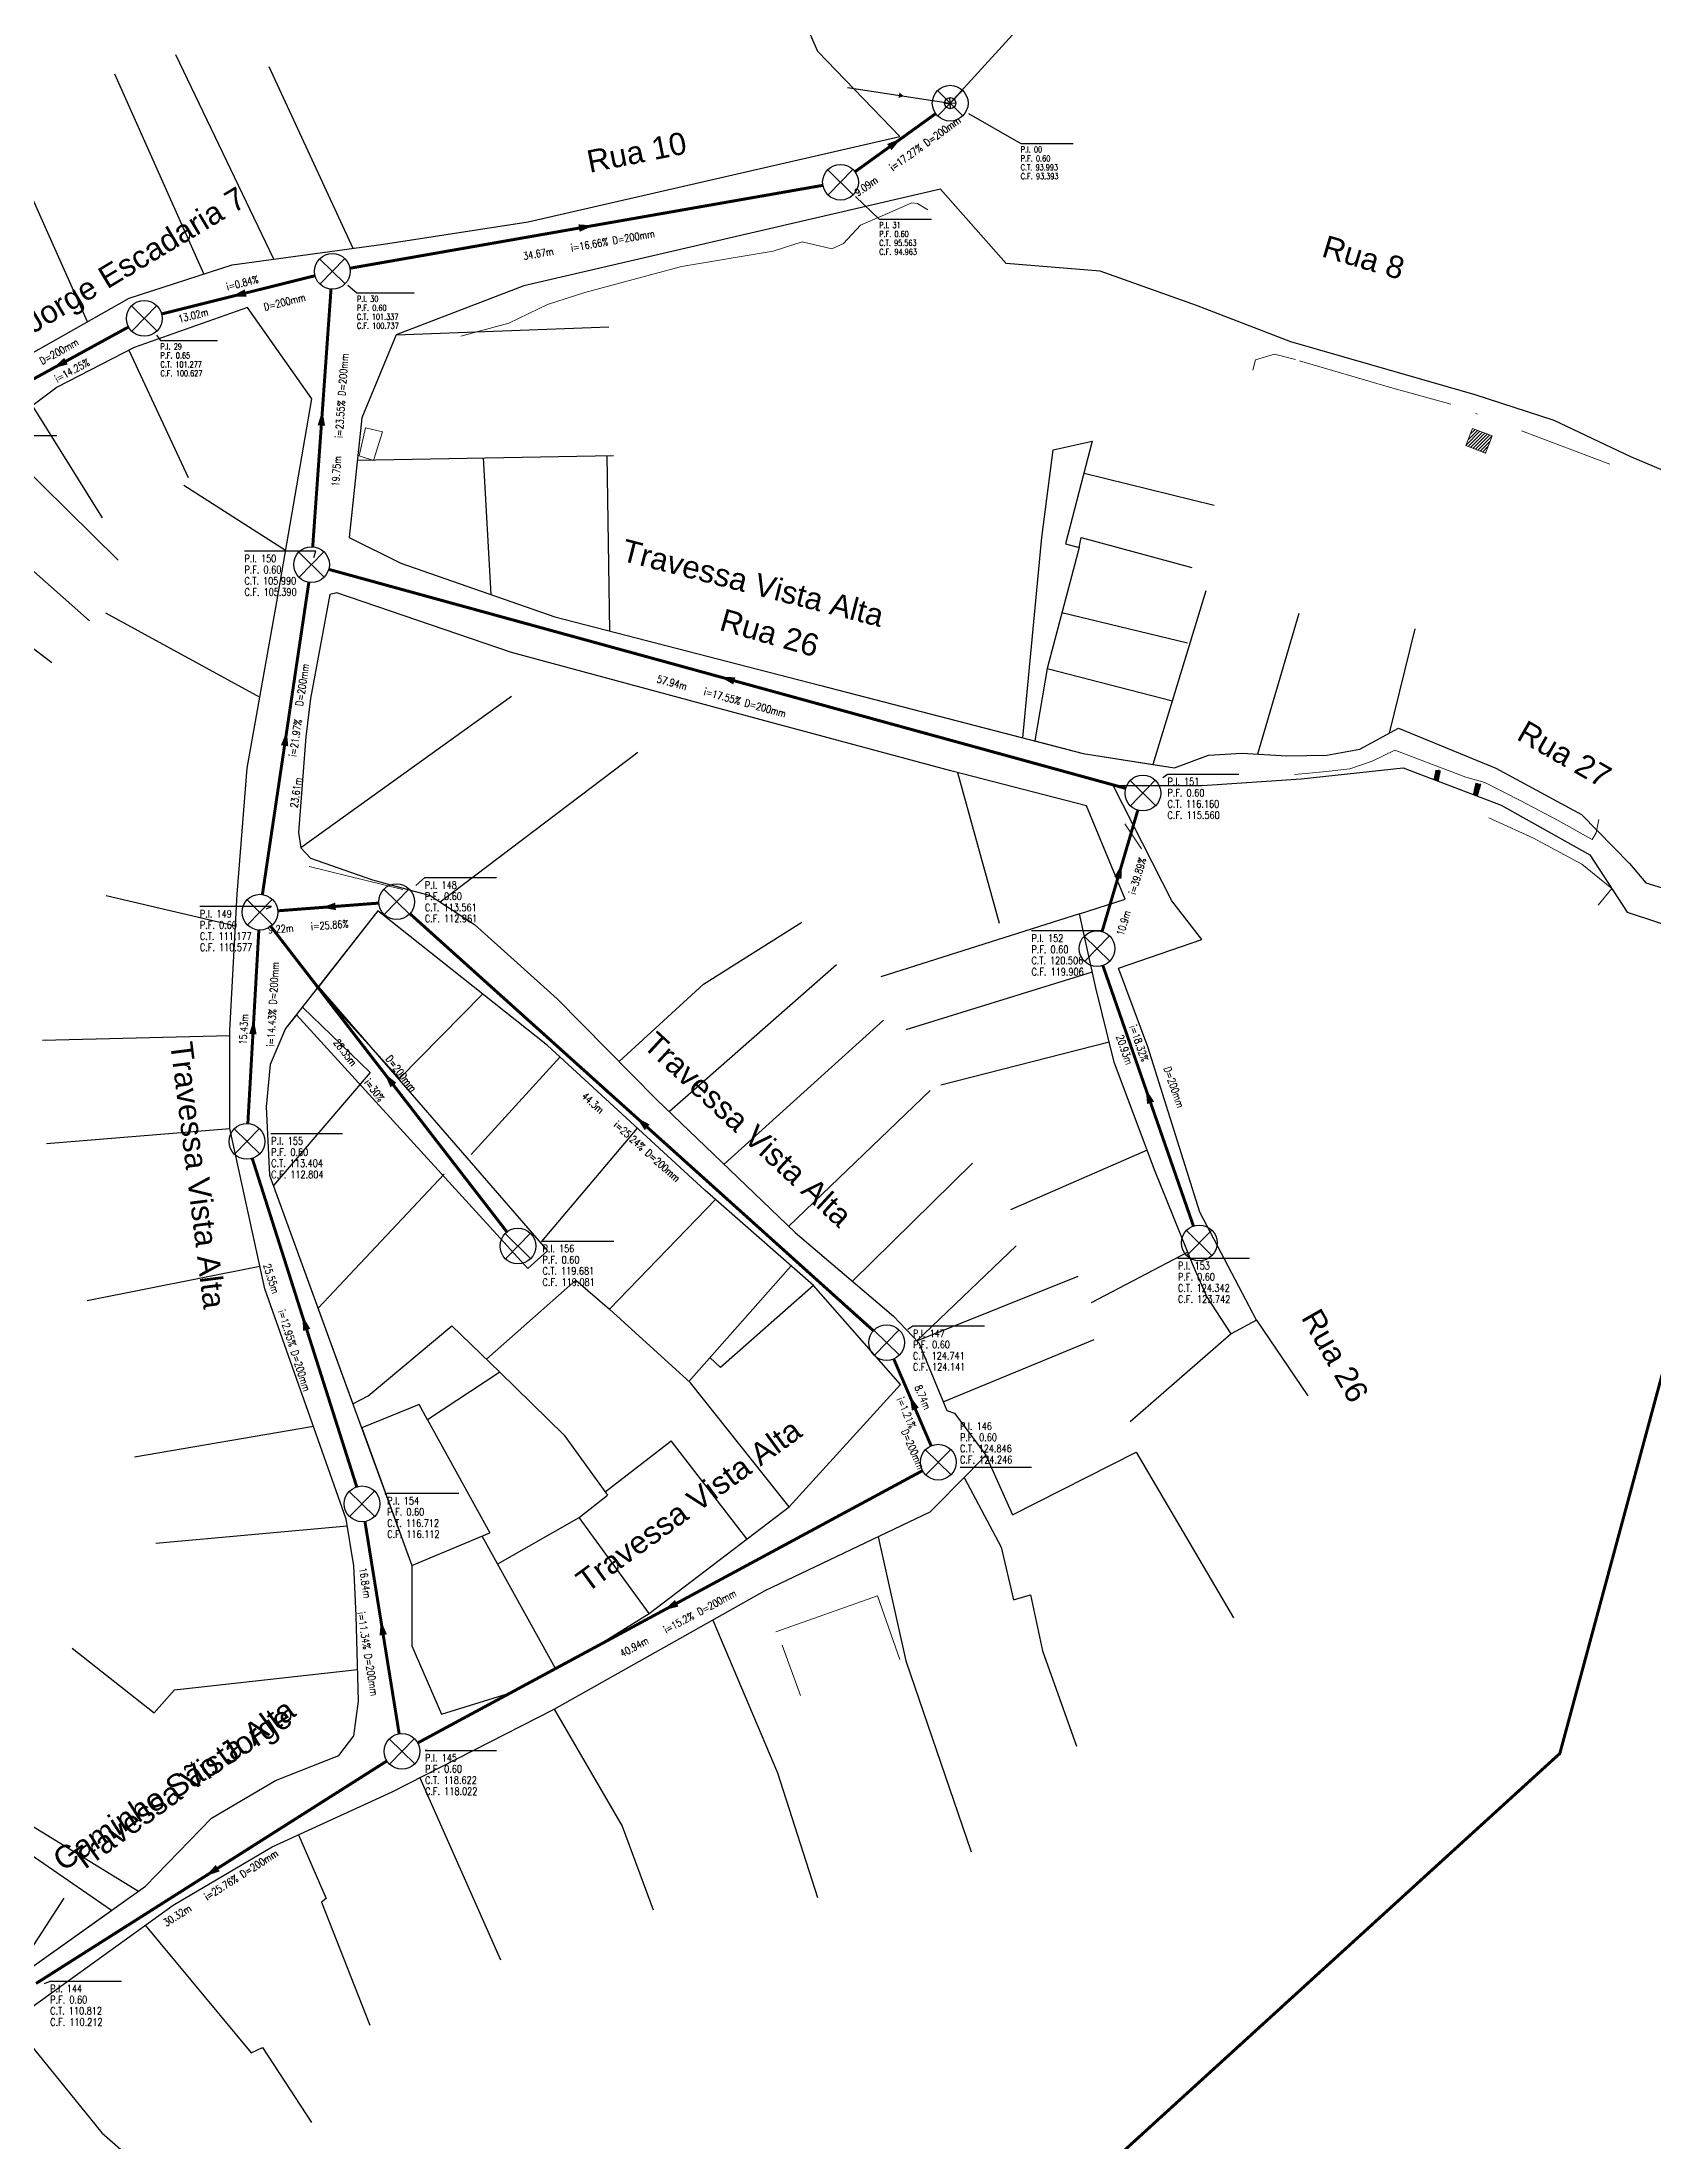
# Model space of a CAD drawing. Extents: x -289 to 361868, y -200 to 7352041.
# Drawn here: x 361619 to 361727.3, y 7351828.5 to 7351969.6 of the extents above; entities that cross this region are included whole.
import ezdxf
from ezdxf.enums import TextEntityAlignment as Align
from ezdxf.lldxf.tags import DXFTag

# ---------------------------------------------------------------- set-up
doc = ezdxf.new("R2010")
doc.units = 0
doc.linetypes.add('CONTINUO', pattern=[0])
doc.linetypes.add('DASHDOT2', pattern=[12.7, 6.35, -3.175, 0, -3.175])
for name, color, linetype in [('A_Contorno Curvas de Nível', 3, 'Continuous'), ('ESGOTO', 7, 'Continuous'), ('PONTOS-Caixas - Esgoto_U', 1, 'Continuous'), ('PS_IND_COMPRIMENTO', 7, 'Continuous'), ('PS_IND_DIAMETRO', 7, 'Continuous'), ('PS_IND_FLUXO', 3, 'Continuous'), ('PS_IND_INCLINACAO', 7, 'Continuous'), ('PS_PONTOS_IDENTIFICACAO_LIN', 7, 'Continuous'), ('PS_PONTOS_IDENTIFICACAO_TXT', 7, 'Continuous'), ('quadrasultima', 250, 'Continuous'), ('TUBO_PVC', 1, 'Continuous'), ('ZZ-Carimbo Texto', 7, 'Continuous')]:
    doc.layers.add(name, color=color, linetype=linetype)
for name, color, linetype, lineweight in [('LT-ABRIGO', 4, 'CONTINUO', 9), ('LT-CERCA', 2, 'ACAD_CERCA', 9), ('LT-GUIA', 2, 'DASHDOT2', 18), ('LT-MURO', 4, 'Continuous', 13), ('LT-RAMPA', 12, 'Continuous', 9), ('LT-TALUDE-PE', 32, 'CONTINUO', 9), ('LT-TAPUME', 1, 'TAPUME', 9)]:
    doc.layers.add(name, color=color, linetype=linetype, lineweight=lineweight)
doc.styles.add('CARIMBO', font='arial.ttf', dxfattribs={"height": 2})
doc.styles.add('ROMANS', font='ROMANS.shx', dxfattribs={"height": 2})
doc.styles.get("Standard").update_dxf_attribs({"font": 'arial.ttf'})
doc.linetypes.add('ACAD_CERCA', pattern='A,25,-8,["x",Standard,S=5,R=0,X=-0.8,Y=-3],-8', length=41)
tags = doc.linetypes.add('TAPUME', pattern='A,0.473487,["//",Standard,S=0.178764,R=0,X=0,Y=-0.092081],0.026513,-0.087878,0.474022,["//",Standard,S=0.178764,R=0,X=0,Y=-0.092081],0.025978,-0.08889', length=1.176768).pattern_tags.tags
tags[17] = DXFTag(74, 10)
tags[4] = DXFTag(74, 10)

# ---------------------------------------------------------------- blocks, each defined once
blk = doc.blocks.new('*U13', base_point=(4191.731, 1118.971))
for p, q in [((4191.559, 1119.139), (4191.902, 1118.803)), ((4191.898, 1119.143), (4191.563, 1118.8))]:
    blk.add_line(p, q)
blk.add_circle((4191.731, 1118.971), 0.24)
blk = doc.blocks.new('DGE001A')
at = {"color": 0}
blk.add_lwpolyline([(0, 0, 1.5, 0, 0), (1.3, 0, 0, 0, 0)], format="xyseb", dxfattribs=at)
blk = doc.blocks.new('DGE011A')
at = {"color": 0}
for p, q in [((-1.06, -1.06), (1.06, 1.06)), ((-1.06, 1.06), (1.06, -1.06))]:
    blk.add_line(p, q, dxfattribs=at)
blk.add_circle((0, 0), 1.5, dxfattribs=at)
blk.add_point((0, 0), dxfattribs=at)

msp = doc.modelspace()

# ---------------------------------------------------------------- hatches: boundary and pattern name
h = msp.add_hatch()
h.set_pattern_fill('GRATE', color=256, scale=0.08, angle=170)
h.set_pattern_definition([(170, (0, 0), (-0.01102665928185, -0.0625352923163), []), (260, (0, 0), (0.250141169265, -0.044106637127), [])])
h.paths.add_polyline_path([(361712.89, 7351919.96), (361712.55, 7351920.01), (361712.7, 7351920.73), (361713.04, 7351920.68)])
h = msp.add_hatch()
h.set_pattern_fill('GRATE', color=256, scale=0.08, angle=167)
h.set_pattern_definition([(167, (0, 0), (-0.01428439195084, -0.06187249911386), []), (257, (0, 0), (0.2474899964554, -0.057137567803), [])])
h.paths.add_polyline_path([(361715.53, 7351918.95), (361715.19, 7351919.02), (361715.38, 7351919.83), (361715.73, 7351919.76)])
at = {"layer": 'LT-ABRIGO'}
h = msp.add_hatch(dxfattribs=at)
h.set_pattern_fill('ANSI31', color=256, scale=0.05)
h.set_pattern_definition([(45, (0, 0), (-0.1122532015134, 0.1122532015134), [])])
h.paths.add_polyline_path([(361716.49, 7351943.13), (361715.18, 7351943.64), (361714.72, 7351942.49), (361716.04, 7351941.97)])

# ---------------------------------------------------------------- linework, layer by layer
at = {"layer": 'A_Contorno Curvas de Nível', "color": 3, "const_width": 0.2}
msp.add_lwpolyline([(361746.85, 7351950.19), (361721.04, 7351854.62), (361653.39, 7351792.98), (361635.14, 7351749.99)], dxfattribs=at)
at = {"layer": 'ESGOTO', "color": 3}
for points in [[(361680.07, 7351965.49), (361730.23, 7352020.46)], [(361673.18, 7351966.54), (361680.07, 7351965.49)]]:
    msp.add_lwpolyline(points, dxfattribs=at)
at = {"layer": 'LT-ABRIGO', "elevation": 95.25}
msp.add_lwpolyline([(361714.72, 7351942.49), (361715.18, 7351943.64), (361716.49, 7351943.13), (361716.04, 7351941.97), (361714.72, 7351942.49)], dxfattribs=at)
at = {"layer": 'LT-CERCA', "color": 0}
for points, elevation in [([(361703.21, 7351920.38), (361705.14, 7351920.57), (361706.92, 7351920.77), (361708.44, 7351921.28), (361709.95, 7351922.03), (361714.73, 7351920.22), (361715.99, 7351919.85), (361718.43, 7351918.62), (361720.93, 7351917.3), (361722.77, 7351916.27), (361723.21, 7351916.03), (361723.48, 7351916.48), (361723.66, 7351917.36)], 113.51), ([(361636.99, 7351914.2), (361643.29, 7351912.67)], 111.47)]:
    msp.add_lwpolyline(points, dxfattribs=dict(at, elevation=elevation))
at = {"layer": 'LT-GUIA', "elevation": 95.03}
msp.add_lwpolyline([(361724.4, 7351941.24), (361713.72, 7351945.26), (361709.65, 7351946.39), (361703.27, 7351948.26), (361701.87, 7351948.63), (361700.58, 7351948.25), (361700.4, 7351947.56)], dxfattribs=at)
at = {"layer": 'LT-MURO'}
for points, elevation in [([(361692.92, 7351915.39), (361691.8, 7351917.07)], 119.84), ([(361676.69, 7351860.93), (361675.18, 7351865.2), (361668.35, 7351862.8)], 121.57), ([(361668.77, 7351861.89), (361670.01, 7351858.51)], 121.69)]:
    msp.add_lwpolyline(points, dxfattribs=dict(at, elevation=elevation))
at = {"layer": 'LT-RAMPA', "color": 0, "elevation": 103.27}
msp.add_lwpolyline([(361641.32, 7351941.48), (361640.36, 7351941.79), (361640.78, 7351943.68), (361641.91, 7351943.41), (361641.32, 7351941.48)], dxfattribs=at)
at = {"layer": 'LT-TALUDE-PE', "elevation": 94.83}
msp.add_lwpolyline([(361678.57, 7351958.33), (361677.88, 7351958.75), (361677.49, 7351958.8), (361675.51, 7351957.91), (361674.05, 7351957.29), (361672.89, 7351956.07), (361672.11, 7351955.71), (361670.13, 7351956.17), (361668.17, 7351955.54), (361662.02, 7351954.52), (361655.52, 7351952.76), (361653, 7351951.97), (361650.41, 7351950.71), (361647.18, 7351949.84)], dxfattribs=at)
at = {"layer": 'LT-TAPUME', "color": 0, "ltscale": 0.03, "elevation": 112.06}
msp.add_lwpolyline([(361716.27, 7351917.47), (361719.26, 7351916.11), (361722.52, 7351914.37), (361724.53, 7351912.74), (361723.61, 7351911.6)], dxfattribs=at)
at = {"layer": 'PS_IND_FLUXO'}
for points in [[(361675.98, 7351962.54, 0.5, 0, 0), (361676.79, 7351963.13, 0, 0, 0)], [(361655.13, 7351957.1, 0.5, 0, 0), (361656.11, 7351957.27, 0, 0, 0)], [(361632.72, 7351952.74, 0.5, 0, 0), (361631.75, 7351952.49, 0, 0, 0)], [(361620.65, 7351948.16, 0.5, 0, 0), (361619.77, 7351947.68, 0, 0, 0)], [(361637.81, 7351943.84, 0.5, 0, 0), (361637.88, 7351944.84, 0, 0, 0)], [(361665.56, 7351926.68, 0.5, 0, 0), (361664.6, 7351926.95, 0, 0, 0)], [(361635.34, 7351922.32, 0.5, 0, 0), (361635.49, 7351923.31, 0, 0, 0)], [(361691.34, 7351913.44, 0.5, 0, 0), (361691.62, 7351914.4, 0, 0, 0)], [(361638.77, 7351911.53, 0.5, 0, 0), (361637.77, 7351911.45, 0, 0, 0)], [(361633.21, 7351902.94, 0.5, 0, 0), (361633.27, 7351903.94, 0, 0, 0)], [(361642.65, 7351899.53, 0.5, 0, 0), (361642.04, 7351900.32, 0, 0, 0)], [(361693.54, 7351898.33, 0.5, 0, 0), (361693.21, 7351899.28, 0, 0, 0)], [(361659.71, 7351896.69, 0.5, 0, 0), (361658.96, 7351897.36, 0, 0, 0)], [(361636.83, 7351883.08, 0.5, 0, 0), (361636.53, 7351884.04, 0, 0, 0)], [(361677.73, 7351877.75, 0.5, 0, 0), (361677.34, 7351878.66, 0, 0, 0)], [(361641.97, 7351862.58, 0.5, 0, 0), (361641.81, 7351863.57, 0, 0, 0)], [(361661.69, 7351864.71, 0.5, 0, 0), (361660.81, 7351864.24, 0, 0, 0)], [(361630.85, 7351846.91, 0.5, 0, 0), (361630, 7351846.38, 0, 0, 0)]]:
    msp.add_lwpolyline(points, format="xyseb", dxfattribs=at)
at = {"layer": 'PS_PONTOS_IDENTIFICACAO_LIN', "linetype": 'Continuous'}
for points in [[(361681.29, 7351964.79), (361684.81, 7351962.78), (361688.33, 7351962.78)], [(361673.71, 7351959.21), (361675.3, 7351957.7), (361678.82, 7351957.7)], [(361639.6, 7351953.27), (361640.2, 7351952.74), (361644.04, 7351952.74)], [(361626.74, 7351949.9), (361627, 7351949.54), (361630.84, 7351949.54)], [(361615.59, 7351943.91), (361616.51, 7351943.16), (361620.03, 7351943.16)], [(361637.3, 7351934.97), (361637.44, 7351935.4), (361632.64, 7351935.4)], [(361694.36, 7351920.18), (361694.67, 7351920.41), (361699.47, 7351920.41)], [(361644.17, 7351912.94), (361644.77, 7351913.46), (361649.57, 7351913.46)], [(361634.12, 7351911.37), (361634.45, 7351911.53), (361629.65, 7351911.53)], [(361690.46, 7351910.31), (361690.33, 7351909.89), (361685.53, 7351909.89)], [(361634.42, 7351896.26), (361634.44, 7351896.27), (361639.24, 7351896.27)], [(361652.68, 7351889.04), (361652.67, 7351889.04), (361657.47, 7351889.04)], [(361695.43, 7351887.93), (361695.38, 7351887.89), (361700.18, 7351887.89)], [(361677.23, 7351883.13), (361677.57, 7351883.34), (361682.37, 7351883.34)], [(361680.92, 7351873.82), (361680.73, 7351873.86), (361685.53, 7351873.86)], [(361642.11, 7351872.05), (361642.24, 7351872.1), (361647.04, 7351872.1)], [(361644.93, 7351854.83), (361644.78, 7351854.83), (361649.58, 7351854.83)], [(361619.2, 7351839.17), (361619.59, 7351839.33), (361624.39, 7351839.33)]]:
    msp.add_lwpolyline(points, dxfattribs=at)
at = {"layer": 'quadrasultima', "color": 5, "linetype": 'ByBlock', "lineweight": 30}
for points in [[(361555.23, 7351910.26), (361560.72, 7351911.02), (361564.73, 7351911.24), (361567.73, 7351910.34), (361569.55, 7351910.04), (361576.3, 7351909.66), (361584.45, 7351910.83), (361591.29, 7351914.39), (361598.02, 7351927.98), (361603.32, 7351937.82), (361613.04, 7351945.7), (361624.9, 7351952.39), (361631.81, 7351954.63), (361641.99, 7351956.01), (361651.71, 7351957.51), (361676.68, 7351963.25), (361671.17, 7351968.97), (361665.29, 7351982.38), (361657.71, 7351985.22), (361650.58, 7351982.62), (361596.15, 7351962.79), (361580.64, 7351952.2), (361530.51, 7351917.96)], [(361555.23, 7351910.26), (361560.72, 7351911.02), (361564.73, 7351911.24), (361567.73, 7351910.34), (361569.55, 7351910.04), (361576.3, 7351909.66), (361584.45, 7351910.83), (361591.29, 7351914.39), (361598.02, 7351927.98), (361603.32, 7351937.82), (361613.04, 7351945.7), (361624.9, 7351952.39), (361631.81, 7351954.63), (361641.99, 7351956.01), (361651.71, 7351957.51), (361676.68, 7351963.25), (361671.17, 7351968.97), (361665.29, 7351982.38), (361657.71, 7351985.22), (361650.58, 7351982.62), (361596.15, 7351962.79), (361580.64, 7351952.2), (361530.51, 7351917.96)], [(361732.32, 7351938.98), (361725.82, 7351941.72), (361720.65, 7351944.18), (361715.34, 7351945.9), (361702.96, 7351949.46), (361696.63, 7351951.89), (361690.14, 7351954.2), (361683.84, 7351954.71), (361679.41, 7351959.72), (361651.42, 7351953.21), (361642.84, 7351949.93), (361640.53, 7351944.34), (361639.69, 7351936.32), (361643.15, 7351934.59), (361653.5, 7351930.99), (361671.28, 7351926.39), (361689.01, 7351921.8), (361695.14, 7351920.84), (361697.43, 7351921.68), (361699.66, 7351921.82), (361702.7, 7351921.65), (361705.38, 7351921.68), (361707.6, 7351922.08), (361710.19, 7351923.5), (361716.74, 7351920.82), (361722.5, 7351917.71), (361725.72, 7351914.4), (361726.82, 7351913.1), (361736.07, 7351910.26)], [(361732.32, 7351938.98), (361725.82, 7351941.72), (361720.65, 7351944.18), (361715.34, 7351945.9), (361702.96, 7351949.46), (361696.63, 7351951.89), (361690.14, 7351954.2), (361683.84, 7351954.71), (361679.41, 7351959.72), (361651.42, 7351953.21), (361642.84, 7351949.93), (361640.53, 7351944.34), (361639.69, 7351936.32), (361643.15, 7351934.59), (361653.5, 7351930.99), (361671.28, 7351926.39), (361684.96, 7351922.85)], [(361618.05, 7351849.95), (361625.53, 7351845.38), (361625.99, 7351845.71), (361630.42, 7351850.27), (361634.74, 7351852.8), (361638.98, 7351854.48), (361639.99, 7351855.81), (361640.3, 7351858.13), (361640.15, 7351863.9), (361639.99, 7351867.22), (361639.48, 7351870.36), (361637.33, 7351876.46), (361634.01, 7351885.84), (361631.65, 7351896.61), (361631.65, 7351903.18), (361632.16, 7351912.35), (361632.83, 7351920.81), (361634.81, 7351932), (361637.16, 7351945.62), (361632.84, 7351951.76), (361625.22, 7351949.07), (361620.05, 7351946.42), (361616.85, 7351944.02)], [(361617.19, 7351839.44), (361625.99, 7351845.71), (361630.42, 7351850.27), (361634.74, 7351852.8), (361638.98, 7351854.48), (361639.99, 7351855.81), (361640.3, 7351858.13), (361640.15, 7351863.9), (361639.99, 7351867.22), (361639.48, 7351870.36), (361637.33, 7351876.46), (361634.01, 7351885.84), (361631.65, 7351896.61), (361631.65, 7351903.18), (361632.16, 7351912.35), (361632.83, 7351920.81), (361634.81, 7351932), (361637.16, 7351945.62), (361632.84, 7351951.76), (361625.22, 7351949.07), (361620.05, 7351946.42), (361616.85, 7351944.02)], [(361698.95, 7351882.82), (361697.31, 7351885.31), (361696.41, 7351887.4), (361693.8, 7351893.83), (361691.08, 7351901.06), (361689.85, 7351906.06), (361688.75, 7351911.03), (361691.83, 7351912.02), (361689.24, 7351918.29), (361680.11, 7351920.63), (361664.71, 7351924.78), (361650.59, 7351928.58), (361638.85, 7351932.59), (361638.37, 7351932.48), (361637.08, 7351925.5), (361636.77, 7351922.91), (361636.27, 7351916.49), (361636.44, 7351915.47), (361637.08, 7351914.77), (361641.24, 7351913.31), (361645.12, 7351912.26), (361648.11, 7351910.32), (361653.66, 7351905.32), (361660.33, 7351898.56), (361669.65, 7351889.63), (361676.26, 7351883.99), (361677.97, 7351882.21), (361679.84, 7351877.67), (361680.37, 7351877.48), (361682.46, 7351874.66)], [(361698.95, 7351882.82), (361697.31, 7351885.31), (361696.41, 7351887.4), (361693.8, 7351893.83), (361691.08, 7351901.06), (361689.85, 7351906.06), (361688.75, 7351911.03), (361691.83, 7351912.02), (361689.24, 7351918.29), (361680.11, 7351920.63), (361664.71, 7351924.78), (361650.59, 7351928.58), (361638.85, 7351932.59), (361638.37, 7351932.48), (361637.08, 7351925.5), (361636.77, 7351922.91), (361636.27, 7351916.49), (361636.44, 7351915.47), (361637.08, 7351914.77), (361641.24, 7351913.31), (361645.12, 7351912.26), (361648.11, 7351910.32), (361653.66, 7351905.32), (361660.33, 7351898.56), (361669.65, 7351889.63), (361676.26, 7351883.99), (361677.97, 7351882.21), (361679.84, 7351877.67), (361680.37, 7351877.48), (361682.46, 7351874.66)], [(361693.7, 7351921.07), (361695.14, 7351920.84), (361697.43, 7351921.68), (361699.66, 7351921.82), (361702.7, 7351921.65), (361705.38, 7351921.68), (361707.6, 7351922.08), (361710.19, 7351923.5), (361716.74, 7351920.82), (361722.5, 7351917.71), (361725.72, 7351914.4), (361726.82, 7351913.1), (361736.07, 7351910.26)], [(361685.76, 7351922.64), (361689.01, 7351921.8), (361693.7, 7351921.07)], [(361700.66, 7351883.72), (361696.85, 7351890.98), (361693.35, 7351902.09), (361691.38, 7351907.38), (361696.98, 7351909.31), (361694.97, 7351911.91), (361691.03, 7351919.66), (361697, 7351919.64), (361703.66, 7351920.09), (361710.52, 7351920.84), (361717.1, 7351918.33), (361723.05, 7351915), (361725.56, 7351911.13), (361735.43, 7351907.89)], [(361700.66, 7351883.72), (361696.85, 7351890.98), (361693.35, 7351902.09), (361691.38, 7351907.38), (361696.98, 7351909.31), (361694.97, 7351911.91), (361691.03, 7351919.66), (361697, 7351919.64), (361703.66, 7351920.09), (361710.52, 7351920.84), (361717.1, 7351918.33), (361723.05, 7351915), (361725.56, 7351911.13), (361735.43, 7351907.89)], [(361636.13, 7351904.24), (361635.41, 7351903.32), (361634.38, 7351900.9), (361634.11, 7351898.07), (361634.33, 7351893.48), (361639.89, 7351878.23), (361643.88, 7351867.24), (361643.88, 7351861.86), (361645.88, 7351857.27), (361650.29, 7351858.63), (361655.55, 7351861.36), (361659.85, 7351864.03), (361669.24, 7351871.2), (361676.74, 7351879.41), (361670.88, 7351886.07), (361663.58, 7351892.46), (361653, 7351902.19), (361641.61, 7351911.22), (361637.62, 7351906.13)], [(361640.52, 7351876.49), (361643.88, 7351867.24), (361643.88, 7351861.86), (361645.88, 7351857.27), (361650.29, 7351858.63), (361655.55, 7351861.36), (361659.85, 7351864.03), (361669.24, 7351871.2), (361676.74, 7351879.41), (361670.88, 7351886.07), (361663.58, 7351892.46), (361653, 7351902.19), (361641.61, 7351911.22), (361635.41, 7351903.32), (361634.38, 7351900.9), (361634.11, 7351898.07), (361634.33, 7351893.48), (361639.93, 7351878.12)], [(361700.66, 7351883.72), (361698.95, 7351882.82)], [(361700.66, 7351883.72), (361698.95, 7351882.82)], [(361613.36, 7351825.4), (361613.38, 7351829.22), (361613.13, 7351831.56), (361613.58, 7351833.62), (361617.41, 7351836.91), (361627.85, 7351844.43), (361634.51, 7351848.34), (361642.57, 7351852.04), (361653.46, 7351857.59), (361667.64, 7351865.56), (361678.73, 7351870.86), (361681.26, 7351873.41), (361682.46, 7351874.66)], [(361613.36, 7351825.4), (361613.38, 7351829.22), (361613.13, 7351831.56), (361613.58, 7351833.62), (361617.41, 7351836.91), (361627.85, 7351844.43), (361634.51, 7351848.34), (361642.57, 7351852.04), (361653.46, 7351857.59), (361667.64, 7351865.56), (361678.73, 7351870.86), (361681.26, 7351873.41), (361682.46, 7351874.66)], [(361680.53, 7351817.71), (361720.39, 7351854.02)], [(361680.53, 7351817.71), (361720.39, 7351854.02)], [(361695.7, 7351831.53), (361719.13, 7351852.87)], [(361695.7, 7351831.53), (361719.13, 7351852.87)], [(361617.19, 7351839.44), (361623.7, 7351844.08), (361617.21, 7351848.56)], [(361695.7, 7351831.53), (361653.39, 7351792.98), (361635.14, 7351749.99)], [(361695.7, 7351831.53), (361653.39, 7351792.98), (361635.14, 7351749.99)]]:
    msp.add_lwpolyline(points, dxfattribs=at)
at = {"layer": 'quadrasultima', "flags": 128}
for points in [[(361634.62, 7351955.01), (361628.04, 7351968.73)], [(361629.92, 7351954.02), (361623.93, 7351967.44)], [(361639.95, 7351955.73), (361634.31, 7351967.93)], [(361622.09, 7351950.8), (361616.02, 7351964.38)], [(361642.84, 7351949.93), (361657.12, 7351950.46)], [(361624.88, 7351948.9), (361628.87, 7351940.35)], [(361618.37, 7351945.17), (361623.07, 7351937.64)], [(361615.62, 7351943.19), (361624.15, 7351934.79)], [(361640.23, 7351941.51), (361657.44, 7351941.83)], [(361649.22, 7351932.48), (361648.7, 7351941.67)], [(361657.19, 7351930.03), (361657.02, 7351941.82)], [(361611.37, 7351940.32), (361622.22, 7351930.71)], [(361689.07, 7351940.64), (361697.81, 7351938.48)], [(361635.4, 7351935.44), (361628.57, 7351939.8)], [(361608.12, 7351936.7), (361619.7, 7351927.92)], [(361688.73, 7351935.65), (361688.88, 7351936.3), (361696.3, 7351934.29)], [(361697.26, 7351932.72), (361693.7, 7351921.07)], [(361623.31, 7351931.26), (361633.67, 7351925.58)], [(361696.02, 7351929.21), (361687.57, 7351931.25)], [(361703.51, 7351931.21), (361700.72, 7351921.76)], [(361711.3, 7351930.18), (361709.58, 7351923.17)], [(361686.59, 7351927.51), (361695, 7351925.33)], [(361650.6, 7351925.64), (361636.44, 7351915.47)], [(361645.79, 7351911.83), (361659.08, 7351921.88)], [(361680.56, 7351920.52), (361683.37, 7351910.4)], [(361623.36, 7351912.27), (361632.04, 7351910.23)], [(361657.82, 7351901.1), (361663.49, 7351906.31), (361670.11, 7351910.46)], [(361688.75, 7351911.03), (361675.4, 7351906.8)], [(361661.18, 7351897.74), (361672.43, 7351907.63)], [(361637.54, 7351906.04), (361643.06, 7351899.96)], [(361689.62, 7351907.1), (361677.08, 7351903.24)], [(361636.54, 7351904.76), (361641.08, 7351900.36), (361634.59, 7351892.78)], [(361648.64, 7351905.64), (361643.06, 7351899.96)], [(361664.88, 7351894.2), (361675.58, 7351903.89)], [(361619.07, 7351902.54), (361631.65, 7351902.86)], [(361690.75, 7351902.41), (361679.45, 7351899.52)], [(361653.84, 7351901.41), (361647.88, 7351894.86)], [(361669.22, 7351890.04), (361678.73, 7351899.15)], [(361619.34, 7351895.61), (361631.65, 7351896.61)], [(361659.04, 7351896.64), (361652.58, 7351889)], [(361693.3, 7351895.16), (361684.13, 7351891.14)], [(361637.59, 7351884.53), (361646.07, 7351893.54)], [(361673.51, 7351886.34), (361681.56, 7351894.27)], [(361664.3, 7351891.84), (361657.17, 7351884.47)], [(361677.84, 7351882.35), (361684.51, 7351888.72)], [(361696.04, 7351888.3), (361689.54, 7351884.9)], [(361622.08, 7351885.06), (361633.68, 7351887.36)], [(361648.9, 7351881.11), (361654.92, 7351886.42), (361657.17, 7351884.47), (361662.61, 7351879.52)], [(361669.39, 7351887.38), (361662.51, 7351879.61)], [(361677.84, 7351882.35), (361688.66, 7351886.68)], [(361670.88, 7351886.07), (361664.64, 7351880.55), (361663.91, 7351881.22)], [(361700.66, 7351883.72), (361704.1, 7351878.65)], [(361679.6, 7351878.25), (361689.74, 7351882.43)], [(361698.95, 7351882.82), (361692.17, 7351876.89)], [(361649.81, 7351880.24), (361654.12, 7351876.01), (361657.05, 7351871.98)], [(361669.24, 7351871.2), (361662.61, 7351879.52)], [(361625.26, 7351874.55), (361637.28, 7351876.61)], [(361644.95, 7351877.03), (361649.13, 7351869.45)], [(361656.89, 7351872.2), (361661.33, 7351875.63)], [(361666.41, 7351869.04), (361661.33, 7351875.63)], [(361682.46, 7351874.66), (361684.26, 7351870.66), (361692.57, 7351874.86), (361699.11, 7351863.74)], [(361681.02, 7351873.17), (361683.5, 7351868.49), (361684.33, 7351864.94), (361685.47, 7351865.27), (361686.28, 7351861.52), (361688.57, 7351855.1)], [(361655.14, 7351870.48), (361657.05, 7351871.98)], [(361626.68, 7351868.76), (361639.55, 7351869.92)], [(361643.88, 7351867.24), (361649.13, 7351869.45)], [(361649.66, 7351867.36), (361655.14, 7351870.48)], [(361659.85, 7351864.03), (361655.14, 7351870.48)], [(361653.55, 7351860.32), (361648.62, 7351869.23)], [(361675.22, 7351869.18), (361677.1, 7351860.85), (361681.47, 7351848.01)], [(361664.11, 7351863.57), (361668.47, 7351853.31), (361671.15, 7351844.94)], [(361621.06, 7351861.7), (361626.58, 7351857.34), (361627.95, 7351858.9), (361640.24, 7351860.27)], [(361653.46, 7351857.59), (361658.02, 7351849.73), (361660.12, 7351844.11)], [(361644.43, 7351852.98), (361649.85, 7351840.76)], [(361636.27, 7351849.15), (361638.13, 7351844.87), (361637.83, 7351844.62), (361641.07, 7351836.37)], [(361617.03, 7351839.51), (361620.53, 7351844.89)], [(361625.98, 7351843.09), (361633.1, 7351834.51), (361633.85, 7351834.87), (361637.14, 7351829.83)], [(361617.03, 7351836.58), (361623.06, 7351829.13), (361627.05, 7351825.64)]]:
    msp.add_lwpolyline(points, dxfattribs=at)
at = {"layer": 'quadrasultima', "color": 2, "lineweight": 30}
for points in [[(361684.96, 7351922.85), (361686.22, 7351936.32), (361687, 7351942.19), (361689.62, 7351942.79), (361687.83, 7351935.88), (361688.73, 7351935.65), (361686.59, 7351927.51), (361685.76, 7351922.64)], [(361639.93, 7351878.12), (361640.95, 7351878.64), (361646.57, 7351883.35), (361649.81, 7351880.24), (361644.95, 7351877.03), (361644.39, 7351878.06), (361640.52, 7351876.49)]]:
    msp.add_lwpolyline(points, dxfattribs=at)
at = {"layer": 'quadrasultima', "color": 5, "linetype": 'ByBlock', "lineweight": 30, "elevation": 113.39}
msp.add_lwpolyline([(361637.62, 7351906.13), (361653.01, 7351888.39), (361651.68, 7351887.2), (361636.13, 7351904.24)], dxfattribs=at)
at = {"layer": 'TUBO_PVC', "linetype": 'Continuous', "const_width": 0.2}
for points in [[(361673.67, 7351960.88), (361679.1, 7351964.79)], [(361671.51, 7351959.97), (361639.73, 7351954.4)], [(361627.08, 7351951.33), (361637.39, 7351953.9)], [(361638.46, 7351953), (361637.23, 7351935.69)], [(361615.56, 7351945.37), (361624.86, 7351950.46)], [(361638.31, 7351934.17), (361691.86, 7351919.46)], [(361633.85, 7351912.33), (361636.97, 7351933.3)], [(361692.68, 7351917.99), (361690.28, 7351909.84)], [(361641.67, 7351911.75), (361634.87, 7351911.23)], [(361634.41, 7351910.19), (361650.28, 7351889.66)], [(361674.91, 7351883.02), (361643.76, 7351911.04)], [(361632.87, 7351896.93), (361633.61, 7351909.94)], [(361690.33, 7351907.56), (361696.42, 7351890.05)], [(361640.19, 7351872.53), (361633.17, 7351894.59)], [(361678.79, 7351875.29), (361676.28, 7351881.12)], [(361644.29, 7351855.33), (361678.21, 7351873.62)], [(361643.04, 7351855.94), (361640.74, 7351870.2)], [(361618.64, 7351839.17), (361642.22, 7351854.12)]]:
    msp.add_lwpolyline(points, dxfattribs=at)

# ---------------------------------------------------------------- block references
at = {"layer": 'ESGOTO', "color": 2, "xscale": 0.2499999999999999, "yscale": 0.2499999999999999}
for name, p, rotation in [('DGE001A', (361676.63, 7351966.02), 351.3351012489), ('DGE011A', (361680.07, 7351965.49), 47.619632194)]:
    msp.add_blockref(name, p, dxfattribs=dict(at, rotation=rotation))
at = {"layer": 'PONTOS-Caixas - Esgoto_U', "xscale": 5, "yscale": 5, "zscale": 5}
for p in [(361680.07, 7351965.49), (361672.7, 7351960.18), (361638.55, 7351954.19), (361625.91, 7351951.03), (361637.15, 7351934.49), (361693.02, 7351919.14), (361633.68, 7351911.14), (361642.87, 7351911.84), (361689.94, 7351908.69), (361632.81, 7351895.74), (361651.02, 7351888.71), (361696.81, 7351888.92), (361675.8, 7351882.22), (361679.27, 7351874.19), (361640.55, 7351871.39), (361643.23, 7351854.76)]:
    msp.add_blockref('*U13', p, dxfattribs=at)

# ---------------------------------------------------------------- texts
at = {"layer": 'PS_IND_COMPRIMENTO', "style": 'ROMANS', "width": 0.8}
for s, rotation, p in [('9.09m', 35.7416, (361674.42, 7351959.91)), ('34.67m', 9.9422, (361652.39, 7351955.38)), ('13.02m', 14.0391, (361629.2, 7351951.23)), ('19.75m', 85.9349, (361638.82, 7351940.76)), ('57.94m', 344.6407, (361661.38, 7351926.56)), ('23.61m', 81.5429, (361636.11, 7351919.17)), ('9.22m', 4.3594, (361635.08, 7351910.02)), ('10.9m', 73.5957, (361691.72, 7351910.41)), ('15.43m', 86.7634, (361632.59, 7351903.27)), ('28.35m', 307.7066, (361639.42, 7351901.71)), ('20.93m', 289.1684, (361691.79, 7351901.9)), ('44.3m', 318.0255, (361656.06, 7351898.33)), ('25.55m', 287.6413, (361634.45, 7351886.52)), ('8.74m', 293.3596, (361678.23, 7351878.55)), ('16.84m', 279.1613, (361640.76, 7351866.08)), ('40.94m', 28.3397, (361658.84, 7351861.78)), ('30.32m', 32.3617, (361628.13, 7351843.74))]:
    msp.add_text(s, height=0.5, rotation=rotation, dxfattribs=at).set_placement(p, align=Align.MIDDLE_CENTER)
at = {"layer": 'PS_IND_DIAMETRO', "style": 'ROMANS', "width": 0.8}
for rotation, p in [(35.7416, (361679.53, 7351963.59)), (9.9422, (361658.79, 7351956.5)), (14.0391, (361635.34, 7351952.13)), (28.6681, (361620.18, 7351948.81)), (85.9349, (361639.28, 7351947.25)), (81.5429, (361636.53, 7351926.41)), (344.6407, (361667.65, 7351924.84)), (86.7634, (361634.63, 7351906.36)), (307.7066, (361643.17, 7351900.3)), (289.1684, (361695.11, 7351899.38)), (318.0255, (361660.75, 7351894.11)), (287.6413, (361636.42, 7351880.33)), (293.3596, (361677.56, 7351875.06)), (28.3397, (361664.38, 7351864.77)), (279.1613, (361641.16, 7351859.91)), (32.3617, (361633.62, 7351847.22))]:
    msp.add_text('D=200mm', height=0.5, rotation=rotation, dxfattribs=at).set_placement(p, align=Align.MIDDLE_CENTER)
at = {"layer": 'PS_IND_INCLINACAO', "style": 'ROMANS', "width": 0.8}
for s, rotation, p in [('i=17.27%', 35.7416, (361677.1, 7351961.84)), ('i=16.66%', 9.9422, (361655.83, 7351955.98)), ('i=0.84%', 14.0391, (361632.5, 7351953.41)), ('i=14.25%', 28.6681, (361621.06, 7351947.53)), ('i=23.55%', 85.9349, (361639.07, 7351944.26)), ('i=17.55%', 344.6407, (361664.76, 7351925.64)), ('i=21.97%', 81.5429, (361636.07, 7351922.84)), ('i=39.89%', 73.5957, (361692.65, 7351913.57)), ('i=25.86%', 4.3594, (361638.37, 7351910.27)), ('i=14.43%', 86.7634, (361634.46, 7351903.37)), ('i=18.32%', 289.1684, (361692.76, 7351902.33)), ('i=30%', 307.7066, (361641.38, 7351899.18)), ('i=25.24%', 318.0255, (361658.52, 7351896.12)), ('i=12.95%', 287.6413, (361635.51, 7351883.19)), ('i=1.21%', 293.3596, (361677.13, 7351877.51)), ('i=11.34%', 279.1613, (361640.68, 7351862.88)), ('i=15.2%', 28.3397, (361661.83, 7351863.4)), ('i=25.76%', 32.3617, (361631.08, 7351845.61))]:
    msp.add_text(s, height=0.5, rotation=rotation, dxfattribs=at).set_placement(p, align=Align.MIDDLE_CENTER)
at = {"layer": 'PS_PONTOS_IDENTIFICACAO_TXT', "style": 'ROMANS', "width": 0.8}
for s, height, p in [('P.I. 00', 0.4, (361684.81, 7351962.18)), ('C.T. 93.993', 0.4, (361684.81, 7351960.98)), ('P.F. 0.60', 0.4, (361684.81, 7351961.58)), ('C.F. 93.393', 0.4, (361684.81, 7351960.38)), ('P.I. 31', 0.4, (361675.3, 7351957.1)), ('P.F. 0.60', 0.4, (361675.3, 7351956.5)), ('C.T. 95.563', 0.4, (361675.3, 7351955.9)), ('C.F. 94.963', 0.4, (361675.3, 7351955.3)), ('C.T. 101.337', 0.4, (361640.2, 7351950.94)), ('P.I. 30', 0.4, (361640.2, 7351952.14)), ('P.F. 0.60', 0.4, (361640.2, 7351951.54)), ('C.F. 100.737', 0.4, (361640.2, 7351950.34)), ('P.I. 29', 0.4, (361627, 7351948.94)), ('P.F. 0.65', 0.4, (361627, 7351948.34)), ('C.T. 101.277', 0.4, (361627, 7351947.74)), ('C.F. 100.627', 0.4, (361627, 7351947.14)), ('P.I. 150', 0.5, (361632.64, 7351934.65)), ('P.F. 0.60', 0.5, (361632.64, 7351933.9)), ('C.T. 105.990', 0.5, (361632.64, 7351933.15)), ('C.F. 105.390', 0.5, (361632.64, 7351932.4)), ('P.I. 151', 0.5, (361694.67, 7351919.66)), ('P.F. 0.60', 0.5, (361694.67, 7351918.91)), ('C.T. 116.160', 0.5, (361694.67, 7351918.16)), ('C.F. 115.560', 0.5, (361694.67, 7351917.41)), ('P.I. 148', 0.5, (361644.77, 7351912.71)), ('C.T. 113.561', 0.5, (361644.77, 7351911.21)), ('P.F. 0.60', 0.5, (361644.77, 7351911.96)), ('P.I. 149', 0.5, (361629.65, 7351910.78)), ('P.F. 0.60', 0.5, (361629.65, 7351910.03)), ('C.F. 112.961', 0.5, (361644.77, 7351910.46)), ('C.T. 111.177', 0.5, (361629.65, 7351909.28)), ('C.F. 110.577', 0.5, (361629.65, 7351908.53)), ('P.I. 152', 0.5, (361685.53, 7351909.14)), ('P.F. 0.60', 0.5, (361685.53, 7351908.39)), ('C.T. 120.506', 0.5, (361685.53, 7351907.64)), ('C.F. 119.906', 0.5, (361685.53, 7351906.89)), ('P.I. 155', 0.5, (361634.44, 7351895.52)), ('P.F. 0.60', 0.5, (361634.44, 7351894.77)), ('C.T. 113.404', 0.5, (361634.44, 7351894.02)), ('C.F. 112.804', 0.5, (361634.44, 7351893.27)), ('P.I. 156', 0.5, (361652.67, 7351888.29)), ('P.F. 0.60', 0.5, (361652.67, 7351887.54)), ('C.T. 119.681', 0.5, (361652.67, 7351886.79)), ('C.F. 119.081', 0.5, (361652.67, 7351886.04)), ('P.I. 153', 0.5, (361695.38, 7351887.14)), ('P.F. 0.60', 0.5, (361695.38, 7351886.39)), ('C.T. 124.342', 0.5, (361695.38, 7351885.64)), ('C.F. 123.742', 0.5, (361695.38, 7351884.89)), ('P.I. 147', 0.5, (361677.57, 7351882.59)), ('P.F. 0.60', 0.5, (361677.57, 7351881.84)), ('C.T. 124.741', 0.5, (361677.57, 7351881.09)), ('C.F. 124.141', 0.5, (361677.57, 7351880.34)), ('P.I. 146', 0.5, (361680.73, 7351876.36)), ('C.T. 124.846', 0.5, (361680.73, 7351874.86)), ('P.F. 0.60', 0.5, (361680.73, 7351875.61)), ('C.F. 124.246', 0.5, (361680.73, 7351874.11)), ('P.I. 154', 0.5, (361642.24, 7351871.35)), ('P.F. 0.60', 0.5, (361642.24, 7351870.6)), ('C.T. 116.712', 0.5, (361642.24, 7351869.85)), ('C.F. 116.112', 0.5, (361642.24, 7351869.1)), ('P.I. 145', 0.5, (361644.78, 7351854.08)), ('P.F. 0.60', 0.5, (361644.78, 7351853.33)), ('C.T. 118.622', 0.5, (361644.78, 7351852.58)), ('C.F. 118.022', 0.5, (361644.78, 7351851.83)), ('P.I. 144', 0.5, (361619.59, 7351838.58)), ('P.F. 0.60', 0.5, (361619.59, 7351837.83)), ('C.T. 110.812', 0.5, (361619.59, 7351837.08)), ('C.F. 110.212', 0.5, (361619.59, 7351836.33))]:
    msp.add_text(s, height=height, dxfattribs=at).set_placement(p)
at = {"layer": 'ZZ-Carimbo Texto', "style": 'CARIMBO'}
for s, rotation, p in [('Rua 10', 11.2577, (361659, 7351962.2)), ('Rua 10', 11.2577, (361659, 7351962.2)), ('Rua 10', 11.2577, (361659, 7351962.2)), ('Caminho Particular São Jorge Escadaria 7', 30.9674, (361615.54, 7351949.12)), ('Rua 8', 343.3971, (361707.85, 7351955.13)), ('Rua 8', 343.3971, (361707.85, 7351955.13)), ('Rua 8', 343.3971, (361707.85, 7351955.13)), ('Travessa Vista Alta', 345.6045, (361666.81, 7351933.26)), ('Rua 26', 344.0808, (361667.94, 7351929.91)), ('Rua 26', 344.0808, (361667.94, 7351929.91)), ('Rua 27', 330.1544, (361721.36, 7351921.76)), ('Rua 27', 330.1544, (361721.36, 7351921.76)), ('Travessa Vista Alta', 317.2944, (361666.48, 7351896.55)), ('Travessa Vista Alta', 317.2944, (361666.48, 7351896.55)), ('Travessa Vista Alta', 277.2008, (361629.52, 7351893.48)), ('Travessa Vista Alta', 277.2008, (361629.52, 7351893.48)), ('Travessa Vista Alta', 277.2008, (361629.52, 7351893.48)), ('Rua 26', 299.7009, (361705.95, 7351881.35)), ('Rua 26', 299.7009, (361705.95, 7351881.35)), ('Travessa Vista Alta', 36.0983, (361662.5, 7351871.29)), ('Travessa Vista Alta', 36.0983, (361662.5, 7351871.29)), ('Caminho São Jorge', 32.6672, (361627.8, 7351852.29)), ('Caminho São Jorge', 32.6672, (361627.8, 7351852.29)), ('Travessa Vista Alta', 36.0983, (361628.47, 7351852.5))]:
    msp.add_text(s, height=1.5, rotation=rotation, dxfattribs=at).set_placement(p, align=Align.MIDDLE_CENTER)

doc.saveas('drawing.dxf')
